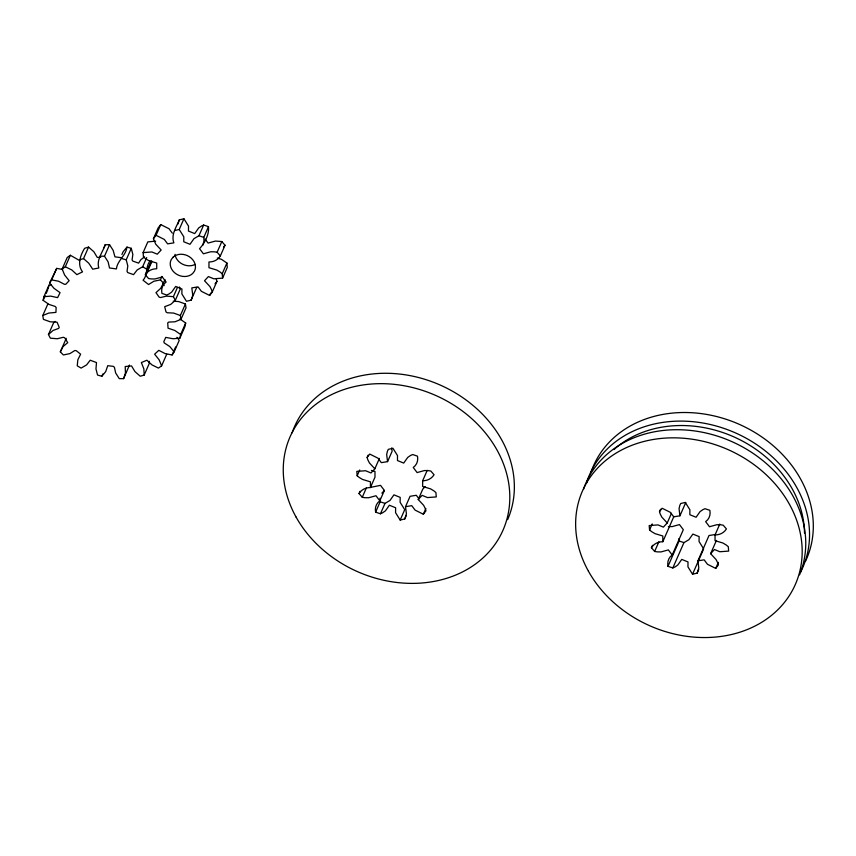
<?xml version="1.0" encoding="UTF-8"?>
<svg xmlns="http://www.w3.org/2000/svg" width="856" height="856" viewBox="0 0 856 856"><rect width="100%" height="100%" fill="white"/><g stroke="black" fill="none" stroke-linecap="round" stroke-linejoin="round"><path stroke-width="1.28" d="M418.969 498.823L416.316 495.282L410.078 496.287L405.519 506.666L406.418 513.76L404.77 518.961L400.169 520.052L395.579 512.723L395.622 507.758L389.384 505.233L385.414 510.85L382.632 512.787L380.449 513.771L375.602 512.155C374.746 507.833 376.116 503.424 379.829 500.835L375.977 495.742L368.658 497.753L364.881 497.711L362.27 497.283L359.049 493.57C361.467 489.568 365.801 487.503 370.423 487.546L370.423 481.821L362.548 479.456L359.22 477.455L357.177 475.765L356.802 471.389L365.598 470.736L371.001 472.961L374.853 468.799L379.411 458.409M427.219 470.372L422.661 480.762L422.661 486.486L430.536 488.851L433.874 490.852L435.907 492.542L436.282 496.919L427.486 497.571L422.094 495.346L418.231 499.508L423.656 505.35L425.272 508.56L425.956 510.85L423.346 514.231L415.074 510.101L411.757 505.661L405.519 506.666M715.252 534.508L709.014 535.524L697.908 560.841L698.796 567.924L697.159 573.124L692.547 574.216L687.957 566.886L687.999 561.932L681.761 559.396L677.792 565.024L675.02 566.961L672.827 567.945L667.99 566.33C667.124 562.007 668.493 557.588 672.206 555.009L668.354 549.905L661.035 551.917L657.258 551.874L654.647 551.446L651.427 547.744C653.856 543.731 658.189 541.677 662.812 541.72L662.812 535.995L654.936 533.62L651.598 531.619L649.565 529.939L649.19 525.563L657.986 524.91L663.379 527.125L667.231 522.962L671.468 513.322M719.81 524.075L715.049 534.925L715.038 540.65L722.924 543.025L726.252 545.026L728.296 546.706L728.659 551.093L719.864 551.735L714.471 549.52L710.619 553.682L716.033 559.524L717.66 562.724L718.345 565.014L715.723 568.395L707.452 564.265L704.146 559.835L697.908 560.841M100.708 257.335L97.284 257.431L93.85 251.739L88.575 247.106L84.626 248.304C80.325 255.259 77.029 264.675 82.529 271.876L76.869 274.637L71.743 269.929L65.313 266.772L62.146 269.041L64.628 275.044L69.143 280.672L65.826 284.245L64.457 284.32L58.615 281.25L51.66 279.88L49.595 283.015L53.96 288.301L60.059 292.645L57.609 297.631L50.707 296.123L43.902 296.668L43.132 300.349L48.974 304.404L55.233 306.459L56.143 307.507L55.929 312.387L48.781 313.071L42.8 315.49L43.399 319.363L50.14 321.781L57.063 322.177L59.235 327.356L58.657 328.404L53.04 330.459L48.46 334.503L50.376 338.184L57.352 338.741L63.291 337.296L64.649 337.745L67.731 342.646L63.055 346.562L60.327 351.848L63.376 354.973L69.903 353.603L74.782 350.543L76.184 350.618L80.614 354.191L77.843 359.809L77.243 365.822L81.117 368.091L86.563 364.934L90.222 360.226L96.493 362.57L95.968 368.915L97.552 375.056L101.875 376.244L105.705 371.611L107.749 365.683L113.377 366.368L114.415 367.32L115.656 372.981L119.262 378.641L123.606 378.641L129.47 365.084M123.606 378.641L125.447 372.981L125.211 366.529L131.535 365.929L134.97 371.611L140.245 376.244L144.193 375.056L143.862 368.915L141.358 362.57L146.9 360.226L152.026 364.934L158.456 368.091L161.624 365.822L166.674 354.309M149.254 361.275L149.244 363.543L144.193 375.056M150.067 260.984C145.252 266.633 148.099 274.904 143.059 280.222L148.559 284.524L153.866 281.25L160.404 279.88L163.442 283.015L160.725 288.301L155.985 292.645L159.12 297.107L160.479 297.567L166.417 296.123L173.394 296.679L175.309 300.349L170.729 304.404L164.694 306.673L166.021 311.969L167.22 312.75L173.629 313.071L180.37 315.5L180.969 319.363L174.988 321.781L168.675 322.102L167.733 322.894L168.054 328.19L174.795 330.459L180.637 334.503L179.867 338.184L173.062 338.741L165.722 337.392L163.785 341.779L164.309 342.978L169.809 346.562L174.175 351.848L172.109 354.973L165.155 353.603L158.831 350.339L154.626 354.191L159.141 359.82L161.624 365.822M146.141 273.834L151.448 260.92M48.182 288.846L48.953 285.166L51.446 284.845M179.846 318.946L185.688 323.001L184.917 326.682L179.867 338.184M177.909 224.005L179.311 219.864L183.922 218.772L188.513 226.102L188.47 231.056L194.708 233.592L198.678 227.964L201.449 226.027L203.642 225.042L208.479 226.658C209.26 234.747 204.851 242.944 199.555 248.689L203.407 253.793L210.737 251.782L214.503 251.825L217.124 252.253L220.345 255.955C217.916 259.967 213.583 262.022 208.96 261.979L208.96 267.703L216.836 270.079L220.163 272.08L222.207 273.76L222.581 278.147L213.786 278.789L208.383 276.574L204.531 280.736L209.955 286.578L211.571 289.777L212.256 292.067L209.634 295.448L201.363 291.318L198.057 286.878L191.819 287.894L192.718 294.978L192.001 298.156L191.07 300.178L186.458 301.269L181.879 293.94L181.911 288.975L175.683 286.45L171.703 292.078L168.932 294.015L166.738 294.999L161.902 293.383C161.035 289.05 162.415 284.641 166.128 282.063L162.276 276.959L154.947 278.97L151.18 278.928L148.559 278.5L145.338 274.797L150.046 264.087L152.304 261.369M121.916 254.5L123.125 251.739L126.956 247.106L131.268 248.304L132.851 254.435L132.081 259.924L132.776 261.069L138.597 263.134L140.823 259.721L144.536 256.864M150.87 263.841L145.927 275.044M202.926 245.105L203.963 240.975L203.781 237.369L208.479 226.658M121.071 257.677L114.939 256.832L113.163 250.369L109.557 244.709L105.213 244.709C102.827 252.124 96.204 259.721 98.836 267.981L92.694 269.18L88.799 263.252L83.524 258.608L79.576 259.807M103.993 247.791L105.213 244.709M66.265 338.313L60.327 351.848M49.595 283.015L56.71 268.377L62.648 269.49M43.902 296.668L48.953 285.166M51.66 279.88L56.71 268.377M43.132 300.349L45.154 295.748M46.16 293.447L47.679 290.002M62.146 269.041L67.196 257.538L70.363 255.259L79.651 260.588M42.8 315.49L47.85 303.987M65.313 266.772L70.363 255.259M48.46 334.503L53.511 323.001L55.105 321.407M83.524 258.608L88.575 247.106M126.956 247.106C125.928 255.741 117.229 260.556 116.416 268.934L109.514 267.981L108.113 261.872L104.507 256.212L109.557 244.709M146.697 257.56L142.652 266.772L137.206 269.929L133.547 274.637L127.726 272.572L127.03 271.427L127.801 265.938L126.217 259.807L131.268 248.304M145.338 274.797C147.767 270.785 152.101 268.731 156.723 268.773L156.723 263.049L148.848 260.673L145.52 258.673L143.476 256.993L143.102 252.606L147.81 241.895L155.653 241.157M143.102 252.606L151.897 251.964L157.29 254.179L161.153 250.016L155.728 244.174L153.427 238.685L158.125 227.974L160.746 224.593L169.017 228.723L172.324 233.153M153.427 238.685L156.049 235.304L160.746 224.593M101.875 376.244L102.881 373.944M156.049 235.304L164.309 239.434L167.626 243.874L173.864 242.858C170.804 234.598 176.4 227.161 179.311 219.864M174.613 230.574L179.225 229.483L183.922 218.772M160.404 279.88L161.912 276.435M163.442 283.015L164.962 279.559M179.225 229.483L183.805 236.812L183.762 241.767L190 244.302L193.97 238.674L198.945 235.753L203.642 225.042M173.394 296.679L177.438 287.466M175.309 300.349L180.359 288.846L179.407 287.006M180.37 315.5L185.42 303.987L178.679 301.569L173.222 301.184M180.969 319.363L186.019 307.86L185.42 303.987M191.07 300.178L196.709 287.445M180.637 334.503L185.688 323.001M217.124 252.253L221.822 241.542L215.434 241.071L208.104 243.083L205.023 238.995M172.109 354.973L175.651 346.926M174.175 351.848L179.225 340.346L176.957 337.307M220.345 255.955L225.042 245.244L221.822 241.542M209.634 295.448L210.683 293.073M212.256 292.067L216.953 281.356L216.268 279.067M222.207 273.76L226.904 263.049L221.533 259.368L217.285 258.02M222.581 278.147L227.279 267.425L226.904 263.049M357.177 475.765L359.713 469.998M374.853 468.799L369.428 462.957L367.812 459.758L367.128 457.468L368.144 455.157M359.049 493.57L360.055 491.269M362.27 497.283L366.315 488.048M370.423 487.546L374.981 477.167L374.981 471.442L371.365 470.415M367.128 457.468L369.749 454.076L378.02 458.206L381.327 462.647L387.565 461.641L392.123 451.251L391.641 447.998M379.829 500.835L384.387 490.456L380.535 485.352L370.702 487.342M375.602 512.155L380.16 501.776L379.978 498.171M380.449 513.771L385.007 503.392L389.972 500.471L393.942 494.843L400.18 497.379L400.137 502.333L404.728 509.662L400.169 520.052M404.77 518.961L406.29 515.494M418.231 499.508L422.789 489.129L425.111 486.625M423.346 514.231L425.871 508.453M649.565 529.939L652.208 523.915M667.231 522.962L661.816 517.12L660.19 513.921L659.516 511.631L660.565 509.224M651.427 547.744L652.486 545.326M654.647 551.446L658.885 541.805M662.812 541.72L673.918 516.403M659.516 511.631L662.127 508.25L670.398 512.38L673.704 516.821L679.942 515.804L685.763 502.547M672.206 555.009L683.323 529.693L679.471 524.589L672.153 526.601L668.375 526.558M667.99 566.33L679.097 541.003L678.979 538.606M672.827 567.945L683.944 542.629L688.909 539.708L692.879 534.08L699.117 536.605L699.074 541.57L703.664 548.899M692.547 574.216L703.129 550.108M697.159 573.124L698.742 569.508M710.619 553.682L716.44 540.414M715.723 568.395L718.366 562.371M214.995 283.892L216.953 281.356M150.389 263.284L151.191 262.321M223.534 247.052L225.042 245.244M381.862 493.152L384.387 490.456M422.661 480.762C427.283 480.805 431.617 478.739 434.046 474.738L430.825 471.025L428.203 470.597L424.437 470.554L417.107 472.565L413.255 467.472C416.968 464.883 418.349 460.475 417.482 456.152L412.646 454.536L410.452 455.52L407.681 457.457L403.7 463.075L397.473 460.549L397.505 455.585L392.925 448.255L388.314 449.346L387.383 451.38L386.666 454.547L387.565 461.641M715.049 534.925C719.661 534.968 724.005 532.913 726.423 528.901L723.202 525.199L720.592 524.771L716.814 524.728L709.496 526.74L705.644 521.636C709.357 519.057 710.726 514.649 709.859 510.315L705.023 508.699L702.83 509.684L700.058 511.62L696.088 517.249L689.85 514.724L689.893 509.759L685.303 502.429L680.691 503.521L679.76 505.543L679.054 508.721L679.942 515.804M100.163 256.212L104.507 256.212M121.905 258.608L126.217 259.807M198.945 235.753L203.781 237.369M679.097 541.003L683.944 542.629M380.16 501.776L385.007 503.392M142.652 266.772L146.526 269.041M162.704 283.593L164.17 285.604M292.153 432.794A116.256 96.386 23.7 0 1 435.875 383.221A116.256 96.386 23.7 0 1 507.64 519.624M613.945 449.582A111.098 92.106 23.7 0 1 733.218 436.592A111.098 92.106 23.7 0 1 804.501 533.128M583.535 489.225A116.256 96.386 23.7 0 1 726.519 439.363A116.256 96.386 23.7 0 1 799.547 574.847M586.51 483.137A116.256 96.386 23.7 0 1 732.533 431.649A116.256 96.386 23.7 0 1 800.531 572.257M591.089 472.031A116.256 96.386 23.7 0 1 736.299 423.057A116.256 96.386 23.7 0 1 805.485 561.279M195.008 264.472A12.968 10.743 23.7 0 1 174.988 254.339M172.998 257.271L171.286 259.529A12.968 10.743 23.7 0 0 176.282 274.006A12.968 10.743 23.7 0 0 192.686 273.481L194.398 271.224A12.968 10.743 23.7 0 0 189.401 256.747A12.968 10.743 23.7 0 0 172.998 257.271M296.058 517.035A116.256 96.386 23.7 0 0 492.082 548.236A116.256 96.386 23.7 0 0 401.453 385.296A116.256 96.386 23.7 0 0 296.058 517.035M588.436 571.198A116.256 96.386 23.7 0 0 784.46 602.399A116.256 96.386 23.7 0 0 693.831 439.47A116.256 96.386 23.7 0 0 588.436 571.198"/></g></svg>
